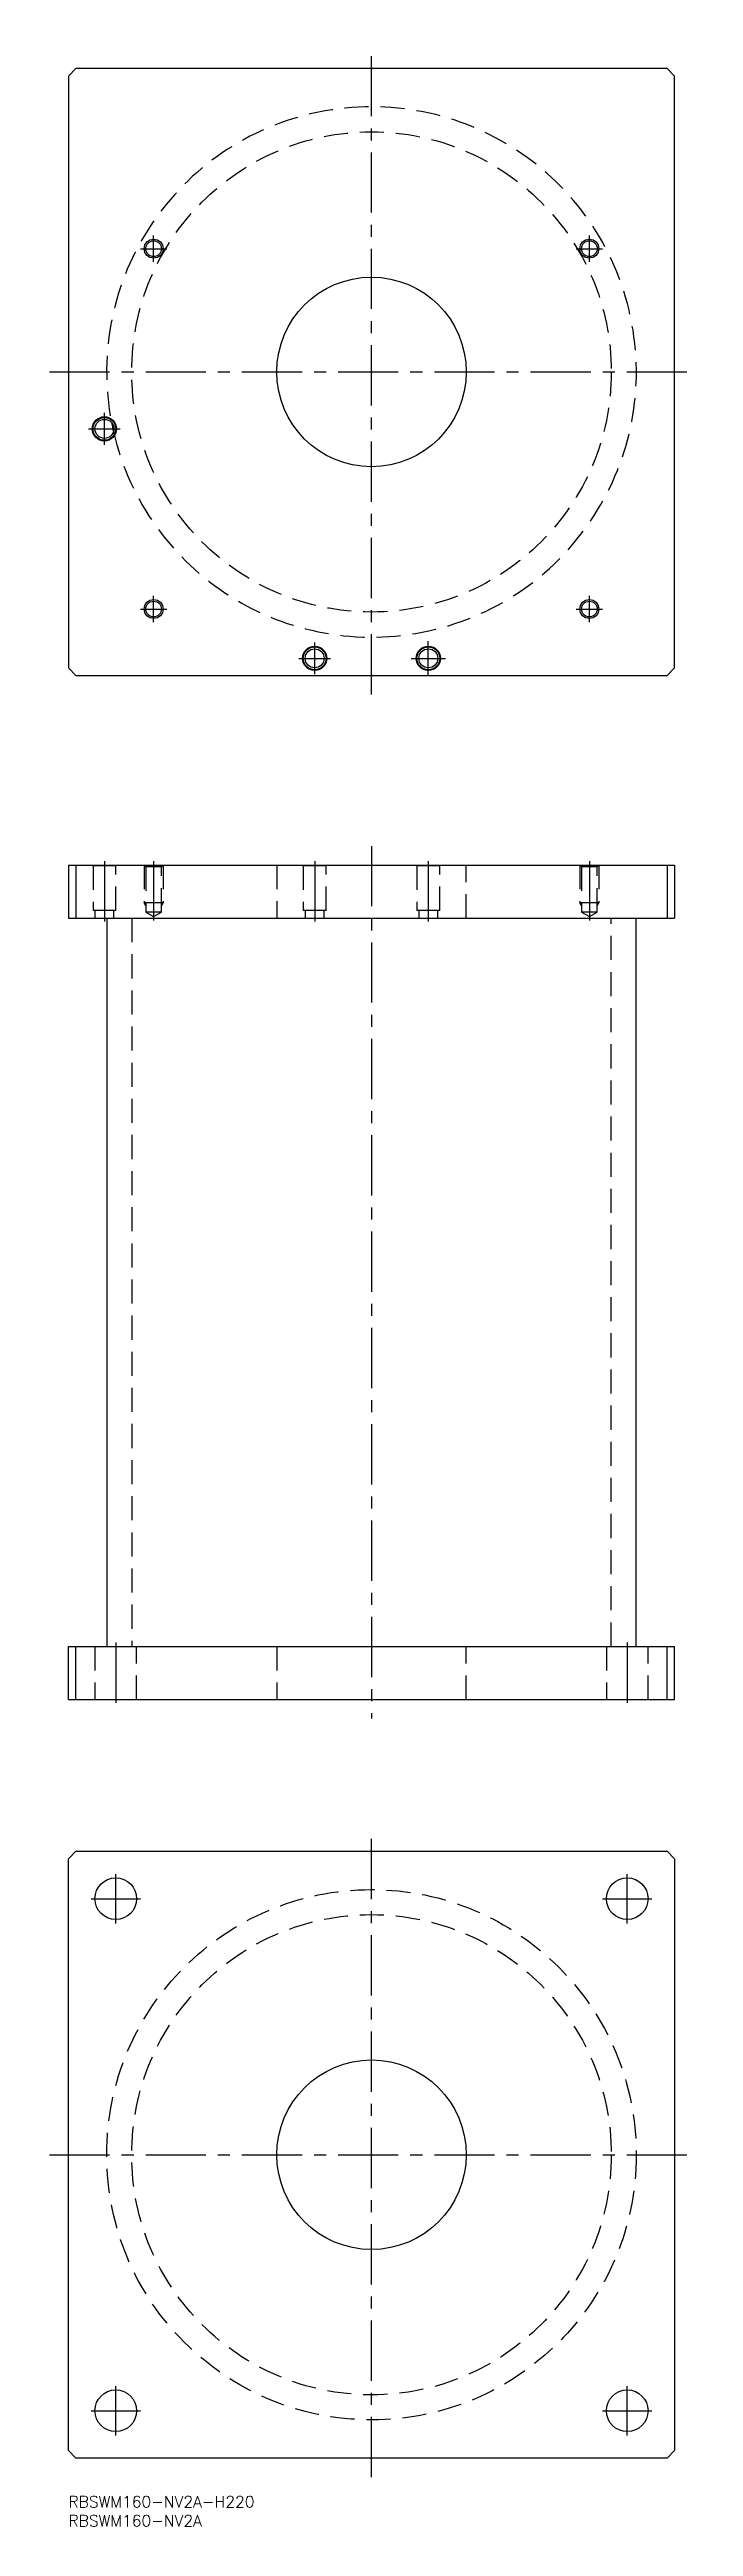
# Model space of a CAD drawing. Extents: x -5 to 165, y -8 to 645.
import ezdxf

# ---------------------------------------------------------------- set-up
doc = ezdxf.new("R2010")
doc.units = 0
doc.header["$LTSCALE"] = 0.5
doc.linetypes.add('CENTER', pattern=[50.8, 31.75, -6.35, 6.35, -6.35])
doc.linetypes.add('DASHED', pattern=[19.05, 12.7, -6.35])
for name, color, linetype in [('MSM_CENTER', 1, 'CENTER'), ('MSM_CONTINUOUS', 7, 'CONTINUOUS'), ('MSM_DASHED', 4, 'DASHED'), ('MSM_NARROW', 5, 'CONTINUOUS'), ('MSM_PART_NUMBER', 7, 'CONTINUOUS')]:
    doc.layers.add(name, color=color, linetype=linetype)
doc.styles.get("Standard").update_dxf_attribs({"font": 'txt.shx', "height": 3, "bigfont": 'bigfont.shx'})

msp = doc.modelspace()

# ---------------------------------------------------------------- linework, layer by layer
at = {"layer": 'MSM_CENTER'}
for p, q in [((80, 475), (80, 645)), ((22.5, 589), (22.5, 596)), ((137.5, 589), (137.5, 596)), ((19, 592.5), (26, 592.5)), ((134, 592.5), (141, 592.5)), ((-5, 560), (165, 560)), ((9.5, 540.8), (9.5, 549.2)), ((5.3, 545), (13.7, 545)), ((19, 497.5), (26, 497.5)), ((22.5, 494), (22.5, 501)), ((134, 497.5), (141, 497.5)), ((137.5, 494), (137.5, 501)), ((60.8, 484.5), (69.2, 484.5)), ((65, 480.3), (65, 488.7)), ((90.5, 484.5), (99.5, 484.5)), ((95, 480), (95, 489)), ((9.5, 431), (9.5, 415)), ((22.5, 431), (22.5, 415.407)), ((65, 431), (65, 415)), ((80, 435), (80, 205)), ((95, 431), (95, 415)), ((137.5, 431), (137.5, 415.407)), ((12.5, 225), (12.5, 209)), ((147.5, 225), (147.5, 209)), ((80, 5), (80, 175)), ((12.5, 151), (12.5, 164)), ((147.5, 151), (147.5, 164)), ((6, 157.5), (19, 157.5)), ((141, 157.5), (154, 157.5)), ((-5, 90), (165, 90)), ((12.5, 16), (12.5, 29)), ((147.5, 16), (147.5, 29)), ((6, 22.5), (19, 22.5)), ((141, 22.5), (154, 22.5))]:
    msp.add_line(p, q, dxfattribs=at)
at = {"layer": 'MSM_CONTINUOUS'}
for p, q in [((2, 640), (0, 638)), ((158, 640), (2, 640)), ((160, 638), (158, 640)), ((0, 638), (0, 482)), ((160, 482), (160, 638)), ((0, 482), (2, 480)), ((2, 480), (158, 480)), ((158, 480), (160, 482)), ((0, 430), (160, 430)), ((0, 430), (0, 416)), ((2, 430), (2, 416)), ((158, 430), (158, 416)), ((160, 430), (160, 416)), ((0, 416), (160, 416)), ((10.1, 416), (10.1, 224)), ((149.9, 224), (149.9, 416)), ((0, 210), (0, 224)), ((0, 224), (160, 224)), ((2, 210), (2, 224)), ((158, 210), (158, 224)), ((160, 210), (160, 224)), ((0, 210), (160, 210)), ((0, 168), (2, 170)), ((2, 170), (158, 170)), ((158, 170), (160, 168)), ((0, 12), (0, 168)), ((160, 168), (160, 12)), ((2, 10), (0, 12)), ((158, 10), (2, 10)), ((160, 12), (158, 10))]:
    msp.add_line(p, q, dxfattribs=at)
for centre, radius in [((22.5, 592.5), 2.067), ((137.5, 592.5), 2.067), ((80, 560), 25), ((9.5, 545), 3.2), ((9.5, 545), 3), ((9.5, 545), 2.5), ((22.5, 497.5), 2.067), ((137.5, 497.5), 2.067), ((65, 484.5), 3.2), ((65, 484.5), 3), ((65, 484.5), 2.5), ((95, 484.5), 3.2), ((95, 484.5), 3), ((95, 484.5), 2.5), ((12.5, 157.5), 5.5), ((147.5, 157.5), 5.5), ((80, 90), 25), ((12.5, 22.5), 5.5), ((147.5, 22.5), 5.5)]:
    msp.add_circle(centre, radius, dxfattribs=at)
msp.add_arc((80, 560), 69.9, 191.020888, 193.002068, dxfattribs=at)
at = {"layer": 'MSM_DASHED'}
for p, q in [((6.3, 430), (6.5, 429.8)), ((6.5, 429.8), (6.5, 418)), ((12.5, 429.8), (6.5, 429.8)), ((12.5, 429.8), (12.7, 430)), ((12.5, 418), (12.5, 429.8)), ((20, 430), (20.433, 429.567)), ((20, 430), (20, 420)), ((20.433, 429.567), (20.433, 417.6)), ((24.567, 429.567), (20.433, 429.567)), ((24.567, 429.567), (25, 430)), ((24.567, 417.6), (24.567, 429.567)), ((25, 430), (25, 420)), ((55, 430), (55, 416)), ((61.8, 430), (62, 429.8)), ((62, 429.8), (62, 418)), ((68, 429.8), (62, 429.8)), ((68, 429.8), (68.2, 430)), ((68, 418), (68, 429.8)), ((91.8, 430), (92, 429.8)), ((92, 429.8), (92, 418)), ((98, 429.8), (92, 429.8)), ((98, 429.8), (98.2, 430)), ((98, 418), (98, 429.8)), ((105, 416), (105, 430)), ((135, 430), (135.433, 429.567)), ((135, 430), (135, 420)), ((135.433, 429.567), (135.433, 417.6)), ((139.567, 429.567), (135.433, 429.567)), ((139.567, 429.567), (140, 430)), ((139.567, 417.6), (139.567, 429.567)), ((140, 430), (140, 420)), ((12.5, 418), (6.5, 418)), ((7, 418), (7, 416)), ((12, 416), (12, 418)), ((25, 420), (20, 420)), ((20.433, 419.25), (20, 420)), ((24.567, 419.25), (25, 420)), ((68, 418), (62, 418)), ((62.5, 418), (62.5, 416)), ((67.5, 416), (67.5, 418)), ((98, 418), (92, 418)), ((92.5, 418), (92.5, 416)), ((97.5, 416), (97.5, 418)), ((140, 420), (135, 420)), ((135.433, 419.25), (135, 420)), ((139.567, 419.25), (140, 420)), ((16.7, 416), (16.7, 224)), ((20.433, 417.6), (22.5, 416.407)), ((24.567, 417.6), (20.433, 417.6)), ((22.5, 416.407), (24.567, 417.6)), ((135.433, 417.6), (137.5, 416.407)), ((139.567, 417.6), (135.433, 417.6)), ((137.5, 416.407), (139.567, 417.6)), ((143.3, 224), (143.3, 416)), ((7, 224), (7, 210)), ((18, 210), (18, 224)), ((55, 224), (55, 210)), ((105, 210), (105, 224)), ((142, 224), (142, 210)), ((153, 210), (153, 224))]:
    msp.add_line(p, q, dxfattribs=at)
for centre, radius in [((80, 560), 63.3), ((80, 90), 69.9), ((80, 90), 63.3)]:
    msp.add_circle(centre, radius, dxfattribs=at)
msp.add_arc((80, 560), 69.9, 193.002068, 191.020888, dxfattribs=at)
at = {"layer": 'MSM_NARROW'}
for centre in [(22.5, 592.5), (137.5, 592.5), (22.5, 497.5), (137.5, 497.5)]:
    msp.add_circle(centre, 2.5, dxfattribs=at)

# ---------------------------------------------------------------- texts
at = {"layer": 'MSM_PART_NUMBER'}
for s, p in [('RBSWM160-NV2A-H220', (0, -3)), ('RBSWM160-NV2A', (0, -8))]:
    msp.add_text(s, height=3, dxfattribs=at).set_placement(p)

doc.saveas('drawing.dxf')
